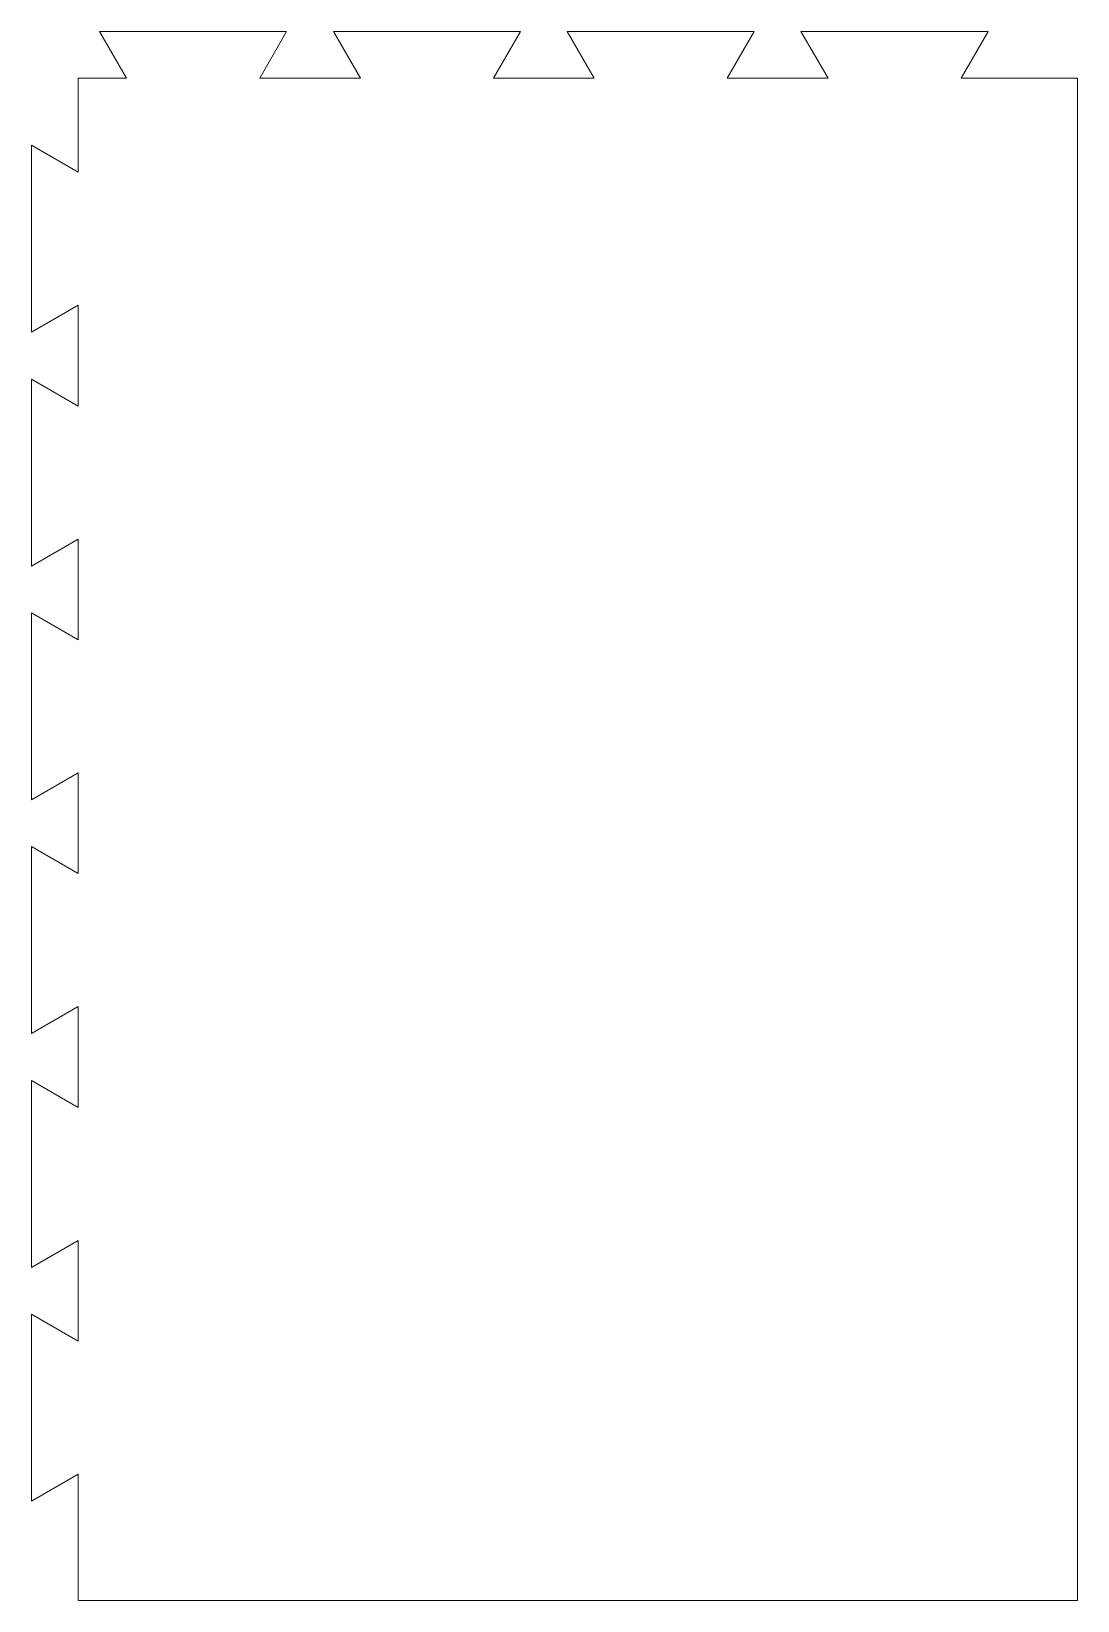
# Model space of a CAD drawing. Header units: inches. Extents: x 10.2 to 21.4, y 0 to 16.8.
import ezdxf

# ---------------------------------------------------------------- set-up
doc = ezdxf.new("R2010")
doc.units = ezdxf.units.IN
doc.header["$MEASUREMENT"] = 0

msp = doc.modelspace()

# ---------------------------------------------------------------- linework, layer by layer
at = {"color": 7, "linetype": 'Continuous', "lineweight": 15}
for p, q in [((11.206, 16.281), (10.917, 16.781)), ((10.917, 16.781), (12.917, 16.781)), ((12.917, 16.781), (12.629, 16.281)), ((13.706, 16.281), (13.417, 16.781)), ((13.417, 16.781), (15.417, 16.781)), ((15.417, 16.781), (15.129, 16.281)), ((16.206, 16.281), (15.917, 16.781)), ((15.917, 16.781), (17.917, 16.781)), ((17.917, 16.781), (17.629, 16.281)), ((18.706, 16.281), (18.417, 16.781)), ((18.417, 16.781), (20.417, 16.781)), ((20.417, 16.781), (20.129, 16.281)), ((10.688, 15.274), (10.688, 16.281)), ((10.688, 16.281), (11.206, 16.281)), ((12.629, 16.281), (13.706, 16.281)), ((15.129, 16.281), (16.206, 16.281)), ((17.629, 16.281), (18.706, 16.281)), ((20.129, 16.281), (21.375, 16.281)), ((21.375, 0), (21.375, 16.281)), ((10.188, 13.563), (10.188, 15.563)), ((10.188, 15.563), (10.688, 15.274)), ((10.688, 13.852), (10.188, 13.563)), ((10.688, 12.774), (10.688, 13.852)), ((10.188, 11.063), (10.188, 13.063)), ((10.188, 13.063), (10.688, 12.774)), ((10.688, 11.352), (10.188, 11.063)), ((10.688, 10.274), (10.688, 11.352)), ((10.188, 8.563), (10.188, 10.563)), ((10.188, 10.563), (10.688, 10.274)), ((10.688, 8.852), (10.188, 8.563)), ((10.688, 7.774), (10.688, 8.852)), ((10.188, 6.063), (10.188, 8.063)), ((10.188, 8.063), (10.688, 7.774)), ((10.688, 6.352), (10.188, 6.063)), ((10.688, 5.274), (10.688, 6.352)), ((10.188, 3.563), (10.188, 5.563)), ((10.188, 5.563), (10.688, 5.274)), ((10.688, 3.852), (10.188, 3.563)), ((10.688, 2.774), (10.688, 3.852)), ((10.188, 1.063), (10.188, 3.063)), ((10.188, 3.063), (10.688, 2.774)), ((10.688, 1.352), (10.188, 1.063)), ((10.688, 0), (10.688, 1.352)), ((10.688, 0), (21.375, 0))]:
    msp.add_line(p, q, dxfattribs=at)

doc.saveas('drawing.dxf')
